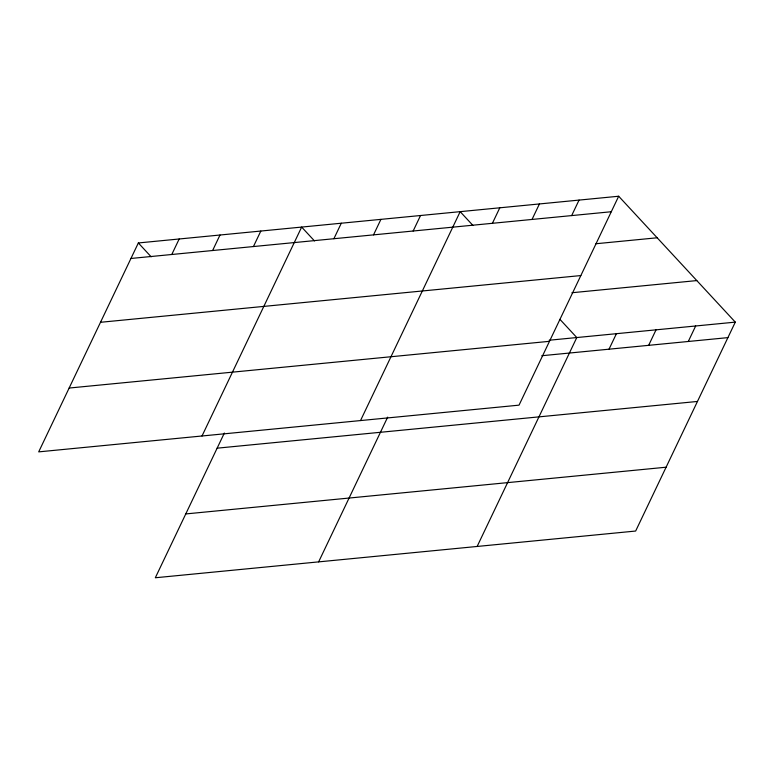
<?xml version="1.0" encoding="UTF-8"?>
<svg xmlns="http://www.w3.org/2000/svg" width="774" height="774" viewBox="0 0 774 774"><rect width="100%" height="100%" fill="white"/><g stroke="black" fill="none" stroke-linecap="round" stroke-linejoin="round"><path stroke-width="1.16" d="M618.678 196.238L138.343 242.959L38.7 451.871L519.035 405.15L618.678 196.238L735.3 322.129L635.657 531.041L155.322 577.762L224.354 433.034M171.78 254.491L179.171 238.992M212.608 250.524L220 235.015M253.437 246.548L260.828 231.049M202.014 435.985L301.657 227.082L314.486 240.927M333.894 238.721L341.286 223.222M373.523 234.87L380.914 219.371M413.152 231.02L420.543 215.511M360.52 420.572L460.172 211.66L473.001 225.505M318.636 561.876L387.668 417.147M492.399 223.309L499.801 207.8M532.028 219.448L539.42 203.949M571.657 215.598L579.049 200.098M477.142 546.454L576.794 337.551L559.95 319.372M609.022 349.19L616.414 333.691M648.651 345.339L656.042 329.84M688.279 341.489L695.671 325.98M130.951 258.468L611.286 211.737M595.922 243.742L657.165 237.782M100.504 322.294L580.839 275.563M571.928 292.736L696.813 280.585M549.172 340.231L735.3 322.129M69.147 388.045L549.472 341.324M541.781 355.73L727.908 337.628M217.126 448.175L697.461 401.454M185.76 513.936L666.095 467.215M138.343 242.959L151.172 256.813"/></g></svg>
